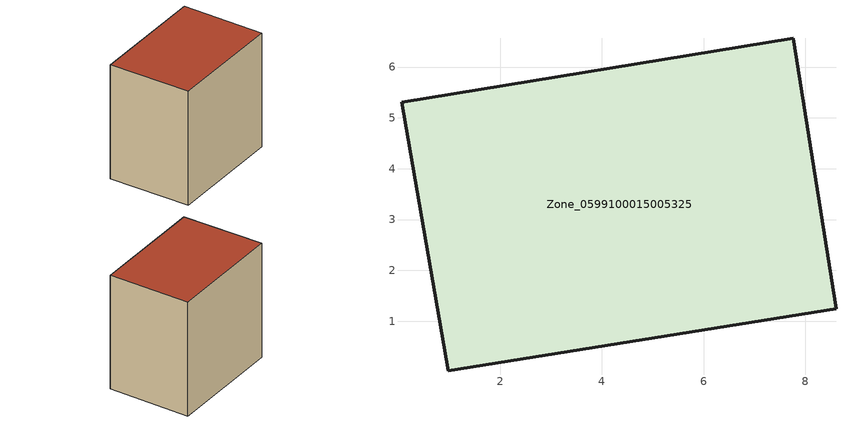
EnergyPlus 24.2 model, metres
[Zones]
Zone_0599100015005325
 floor ground (C_G): 8.61,1.25 0.98,0.02 0.06,5.31 7.77,6.57 z0.89
 wall outside (C_F): 8.61,1.25 7.77,6.57 0.06,5.31 0.98,0.02 8.61,1.25 z0.89:8.62
 roof outside (C_R): 0.98,0.02 8.61,1.25 7.77,6.57 0.06,5.31 z8.62
[BUILDING]
Pand.0599100015005325: North Axis=0; Terrain=City; Loads Convergence Tolerance Value=0.04; Temperature Convergence Tolerance Value=0.4; Solar Distribution=FullExterior; Maximum Number of Warmup Days=25; Minimum Number of Warmup Days=1
[Site:Location]
Rotterdam.The.Hague.AP_ZH_NLD Design_Conditions: Latitude=51.96; Longitude=4.45; Time Zone=1; Elevation=-4.5
[SITE:GROUNDTEMPERATURE:BUILDINGSURFACE]
18, 18, 18, 18, 18, 18, 18, 18, 18, 18, 18, 18
[MATERIAL] Thermal Absorptance=0.9; Solar Absorptance=0.7; Visible Absorptance=0.7
Name | Roughness | Thickness | Conductivity | Density | Specific Heat
G.TI.1975-1991 | MediumSmooth | 0.15 | 0.288461 | 540 | 1210
F.TI.1975-1991 | Rough | 0.3 | 0.230769 | 1920 | 840
R.TI.1975-1991 | MediumRough | 0.2 | 0.153846 | 1500 | 1000
[CONSTRUCTION]
C_G: G.TI.1975-1991
C_F: F.TI.1975-1991
C_R: R.TI.1975-1991
[ZONE]
Zone_0599100015005325: Type=1; Multiplier=1; Ceiling Height=Autocalculate; Volume=Autocalculate; Floor Area=autocalculate; Part of Total Floor Area=Yes
[ZONEINFILTRATION:DESIGNFLOWRATE]
Infil_Zone_0599100015005325: Zone or ZoneList or Space or SpaceList=Zone_0599100015005325; Schedule=AlwaysOn; Design Flow Rate Calculation Method=Flow/Area; Flow Rate per Floor Area=0.003; Constant Term Coefficient=1; Temperature Term Coefficient=0; Velocity Term Coefficient=0; Velocity Squared Term Coefficient=0
[HVACTEMPLATE:ZONE:IDEALLOADSAIRSYSTEM]
Zone_0599100015005325: Maximum Heating Supply Air Temperature=50; Minimum Cooling Supply Air Temperature=13; Maximum Heating Supply Air Humidity Ratio=0.0156; Minimum Cooling Supply Air Humidity Ratio=0.0077; Heating Limit=NoLimit; Cooling Limit=NoLimit; Dehumidification Control Type=ConstantSensibleHeatRatio; Cooling Sensible Heat Ratio=0.7; Dehumidification Setpoint=60; Humidification Control Type=None; Humidification Setpoint=30; Outdoor Air Method=None; Outdoor Air Flow Rate per Person=0.00944; Outdoor Air Flow Rate per Zone Floor Area=0; Outdoor Air Flow Rate per Zone=0; Demand Controlled Ventilation Type=None; Outdoor Air Economizer Type=NoEconomizer; Heat Recovery Type=None; Sensible Heat Recovery Effectiveness=0.7; Latent Heat Recovery Effectiveness=0.65
[ZONECONTROL:THERMOSTAT]
ThermostatControl_Zone_0599100015005325: Zone or ZoneList=Zone_0599100015005325; Control Type Schedule=DualSetpointControlType; Control 1=Thermostat_Zone_0599100015005325; Temperature Difference Between Cutout And Setpoint=0
[THERMOSTATSETPOINT:DUALSETPOINT]
Thermostat_Zone_0599100015005325: Heating Setpoint Temperature Schedule=HeatingSetpoint_Zone_0599100015005325; Cooling Setpoint Temperature Schedule=CoolingSetpoint_Zone_0599100015005325
[SCHEDULE:COMPACT]
HeatingSetpoint_Zone_0599100015005325: Through: 12/31, For: AllDays, Until: 24:00, 21
CoolingSetpoint_Zone_0599100015005325: Through: 12/31, For: AllDays, Until: 24:00, 24
DualSetpointControlType: Through: 12/31, For: AllDays, Until: 24:00, 4
AlwaysOn: Through: 12/31, For: AllDays, Until: 24:00, 1
